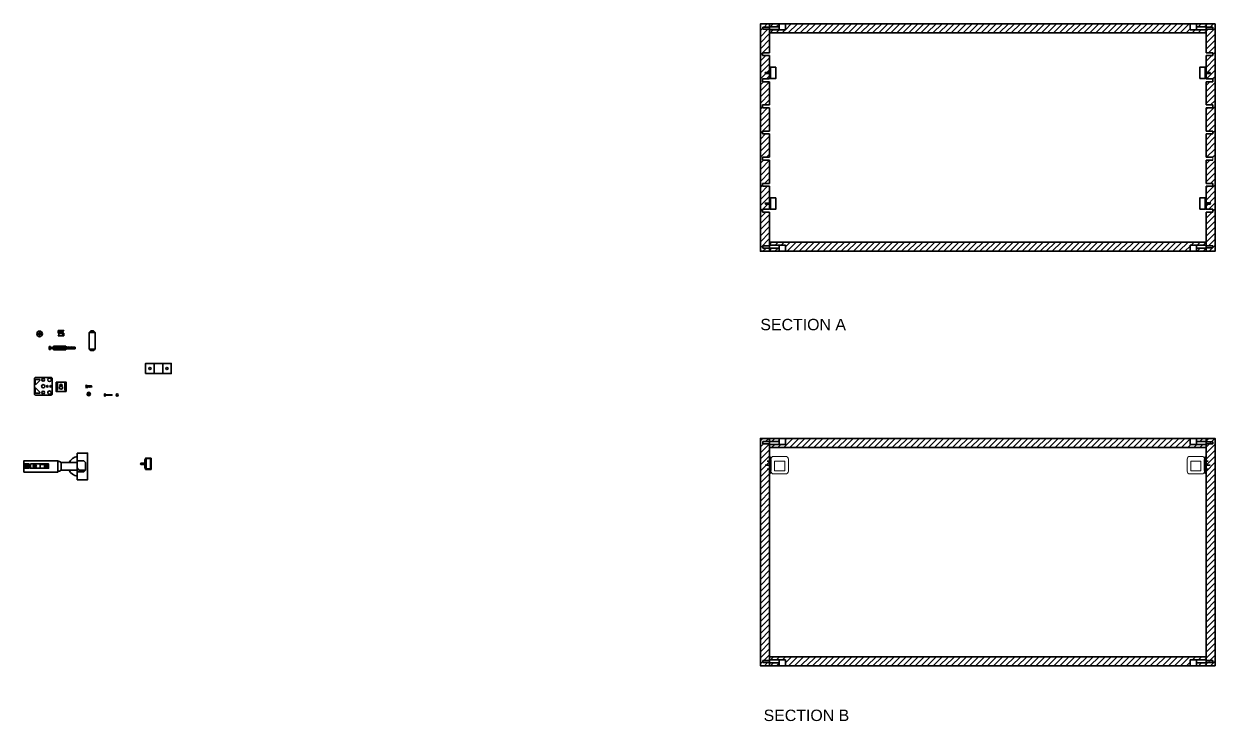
# Model space of a CAD drawing. Header units: inches. Extents: x 2873 to 15834, y 7 to 1915.
# Drawn here: x 2873 to 4968, y 270 to 1497 of the extents above; entities that cross this region are included whole.
import ezdxf

# ---------------------------------------------------------------- set-up
doc = ezdxf.new("R2010")
doc.units = ezdxf.units.IN
doc.header["$MEASUREMENT"] = 0
for name, color, linetype, lineweight in [('A-ELEV-MBE', 7, 'Continuous', 18), ('A-SECT-MCUT', 255, 'Continuous', 35), ('A-SECT-MCUT1', 7, 'Continuous', 35)]:
    doc.layers.add(name, color=color, linetype=linetype, lineweight=lineweight)
doc.layers.add('Layer1', color=3, linetype='Continuous')
doc.layers.add('SEZIONE', color=252, linetype='Continuous')
doc.styles.get("Standard").update_dxf_attribs({"font": 'Arial.ttf'})

# ---------------------------------------------------------------- blocks, each defined once
blk = doc.blocks.new('Vite a croce a testa piana - 10 mm da sopra')
at = {"color": 0, "linetype": 'Continuous'}
for p, q in [((-4.9, 2), (-4.9, -2)), ((-2, 2), (-4.9, 2)), ((-2, 2), (-2, 4.9)), ((2, 4.9), (-2, 4.9)), ((-2, 2), (-2, -2)), ((2, 2), (-2, 2)), ((2, 2), (2, 4.9)), ((2, 2), (2, -2)), ((2, 2), (4.9, 2)), ((4.9, 2), (4.9, -2)), ((-2, -2), (-4.9, -2)), ((2, -2), (-2, -2)), ((-2, -2), (-2, -4.9)), ((2, -4.9), (-2, -4.9)), ((2, -2), (2, -4.9)), ((2, -2), (4.9, -2))]:
    blk.add_line(p, q, dxfattribs=at)
blk.add_circle((0, 0), 9.84, dxfattribs=at)

msp = doc.modelspace()

# ---------------------------------------------------------------- hatches: boundary and pattern name
at = {"layer": 'SEZIONE'}
h = msp.add_hatch(dxfattribs=at)
h.set_pattern_fill('ANSI31', color=256, scale=60)
h.paths.add_polyline_path([(4184.3, 1102.5), (4172.6, 1102.5), (4172.6, 1106.2), (4184.3, 1106.2), (4184.3, 1112.8), (4184.3, 1165.7), (4172.3, 1165.7), (4172.3, 1170.7), (4184.3, 1170.7), (4184.3, 1211.1), (4172.3, 1211.1), (4172.3, 1216.1), (4184.3, 1216.1), (4184.3, 1257.1), (4172.3, 1257.1), (4172.3, 1262.1), (4184.3, 1262.1), (4184.3, 1303.1), (4172.3, 1303.1), (4172.3, 1308.1), (4184.3, 1308.1), (4184.3, 1349.1), (4172.3, 1349.1), (4172.3, 1354.1), (4184.3, 1354.1), (4184.3, 1395.1), (4172.3, 1395.1), (4172.3, 1400.1), (4184.3, 1400.1), (4184.3, 1441.1), (4172.3, 1441.1), (4172.3, 1446.1), (4184.3, 1446.1), (4184.3, 1480.8), (4184.3, 1487.5), (4172.6, 1487.5), (4172.6, 1491.2), (4184.3, 1491.2), (4184.3, 1496.8), (4168.3, 1496.8), (4168.3, 1096.8), (4184.3, 1096.8)])
h = msp.add_hatch(dxfattribs=at)
h.set_pattern_fill('ANSI31', color=256, scale=60)
h.paths.add_polyline_path([(4924.4, 1496.8), (4212.3, 1496.8), (4212.3, 1486.1), (4201.1, 1486.1), (4184.3, 1486.1), (4184.3, 1480.8), (4952.3, 1480.8), (4952.3, 1486.1), (4935.6, 1486.1), (4924.4, 1486.1)])
h = msp.add_hatch(dxfattribs=at)
h.set_pattern_fill('ANSI31', color=256, scale=60)
h.paths.add_polyline_path([(4201.1, 1496.8), (4184.3, 1496.8), (4184.3, 1491.5), (4201.1, 1491.5)], flags=17)
h = msp.add_hatch(dxfattribs=at)
h.set_pattern_fill('ANSI31', color=256, scale=60)
h.paths.add_polyline_path([(4952.3, 1496.8), (4935.6, 1496.8), (4935.6, 1491.5), (4952.3, 1491.5)], flags=17)
h = msp.add_hatch(dxfattribs=at)
h.set_pattern_fill('ANSI31', color=256, scale=60)
h.paths.add_polyline_path([(4968.3, 1496.8), (4952.3, 1496.8), (4952.3, 1491), (4964.1, 1491), (4964.1, 1487.4), (4952.3, 1487.4), (4952.3, 1480.8), (4952.3, 1446.1), (4964.3, 1446.1), (4964.3, 1441.1), (4952.3, 1441.1), (4952.3, 1400.1), (4964.3, 1400.1), (4964.3, 1395.1), (4952.3, 1395.1), (4952.3, 1354.1), (4964.3, 1354.1), (4964.3, 1349.1), (4952.3, 1349.1), (4952.3, 1308.1), (4964.3, 1308.1), (4964.3, 1303.1), (4952.3, 1303.1), (4952.3, 1262.1), (4964.3, 1262.1), (4964.3, 1257.1), (4952.3, 1257.1), (4952.3, 1216.1), (4964.3, 1216.1), (4964.3, 1211.1), (4952.3, 1211.1), (4952.3, 1170.7), (4964.3, 1170.7), (4964.3, 1165.7), (4952.3, 1165.7), (4952.3, 1112.8), (4952.3, 1106.3), (4964.1, 1106.3), (4964.1, 1102.6), (4952.3, 1102.6), (4952.3, 1096.8), (4968.3, 1096.8)])
h = msp.add_hatch(dxfattribs=at)
h.set_pattern_fill('ANSI31', color=256, scale=60)
h.paths.add_polyline_path([(4924.4, 1107.6), (4935.6, 1107.6), (4952.3, 1107.6), (4952.3, 1112.8), (4184.3, 1112.8), (4184.3, 1107.6), (4201.1, 1107.6), (4212.3, 1107.6), (4212.3, 1096.8), (4924.4, 1096.8)])
h = msp.add_hatch(dxfattribs=at)
h.set_pattern_fill('ANSI31', color=256, scale=60)
h.paths.add_polyline_path([(4201.1, 1102.2), (4184.3, 1102.2), (4184.3, 1096.8), (4201.1, 1096.8)], flags=17)
h = msp.add_hatch(dxfattribs=at)
h.set_pattern_fill('ANSI31', color=256, scale=60)
h.paths.add_polyline_path([(4952.3, 1102.2), (4935.6, 1102.2), (4935.6, 1096.8), (4952.3, 1096.8)], flags=17)
h = msp.add_hatch(dxfattribs=at)
h.set_pattern_fill('ANSI31', color=256, scale=60)
h.paths.add_polyline_path([(4172.6, 762), (4184.3, 762), (4184.3, 767.6), (4168.3, 767.6), (4168.3, 758.3), (4172.6, 758.3)])
h = msp.add_hatch(dxfattribs=at)
h.set_pattern_fill('ANSI31', color=256, scale=60)
h.paths.add_polyline_path([(4184.3, 751.6), (4184.3, 758.3), (4168.3, 758.3), (4168.3, 738.9), (4168.3, 377), (4184.3, 377), (4184.3, 383.6)])
h = msp.add_hatch(dxfattribs=at)
h.set_pattern_fill('ANSI31', color=256, scale=60)
h.paths.add_polyline_path([(4201.1, 767.6), (4184.3, 767.6), (4184.3, 762.3), (4201.1, 762.3)], flags=17)
h = msp.add_hatch(dxfattribs=at)
h.set_pattern_fill('ANSI31', color=256, scale=60)
h.paths.add_polyline_path([(4952.3, 756.9), (4935.6, 756.9), (4924.4, 756.9), (4924.4, 767.6), (4212.3, 767.6), (4212.3, 766.9), (4212.3, 756.9), (4201.1, 756.9), (4184.3, 756.9), (4184.3, 751.6), (4952.3, 751.6)])
h = msp.add_hatch(dxfattribs=at)
h.set_pattern_fill('ANSI31', color=256, scale=60)
h.paths.add_polyline_path([(4952.3, 767.6), (4935.6, 767.6), (4935.6, 762.3), (4952.3, 762.3)], flags=17)
h = msp.add_hatch(dxfattribs=at)
h.set_pattern_fill('ANSI31', color=256, scale=60)
h.paths.add_polyline_path([(4968.3, 767.6), (4952.3, 767.6), (4952.3, 761.8), (4952.3, 757.7), (4952.3, 751.6), (4952.3, 383.6), (4952.3, 377.1), (4954.3, 377.1), (4954.3, 377.1), (4956.6, 377.1), (4956.6, 377.1), (4961.2, 377.1), (4961.2, 377.1), (4963.4, 377.1), (4963.4, 377.1), (4964.1, 377.1), (4964.1, 376.3), (4963.2, 376.3), (4962.4, 373.4), (4960.1, 373.4), (4960.9, 376.3), (4957.5, 376.3), (4956.7, 373.4), (4954.4, 373.4), (4955.3, 376.3), (4952.3, 376.3), (4952.3, 373), (4952.3, 367.6), (4968.3, 367.6)])
h = msp.add_hatch(dxfattribs=at)
h.set_pattern_fill('ANSI31', color=256, scale=60)
h.paths.add_polyline_path([(4952.3, 383.6), (4184.3, 383.6), (4184.3, 378.4), (4201.1, 378.4), (4212.3, 378.4), (4212.3, 367.6), (4924.4, 367.6), (4924.4, 378.4), (4935.6, 378.4), (4952.3, 378.4)])
h = msp.add_hatch(dxfattribs=at)
h.set_pattern_fill('ANSI31', color=256, scale=60)
h.paths.add_polyline_path([(4172.6, 377), (4168.3, 377), (4168.3, 367.6), (4184.3, 367.6), (4184.3, 373.3), (4172.6, 373.3)])
h = msp.add_hatch(dxfattribs=at)
h.set_pattern_fill('ANSI31', color=256, scale=60)
h.paths.add_polyline_path([(4201.1, 373), (4184.3, 373), (4184.3, 372.9), (4184.3, 367.6), (4201.1, 367.6)])
h = msp.add_hatch(dxfattribs=at)
h.set_pattern_fill('ANSI31', color=256, scale=60)
h.paths.add_polyline_path([(4952.3, 373), (4935.6, 373), (4935.6, 367.6), (4952.3, 367.6)], flags=17)

# ---------------------------------------------------------------- linework, layer by layer
at = {"layer": 'A-ELEV-MBE'}
for p, q in [((4964.3, 1262.1), (4964.3, 1257.1)), ((4168.3, 767.6), (4168.3, 738.9))]:
    msp.add_line(p, q, dxfattribs=at)
for points in [[(4191.8, 705.2), (4212.6, 705.2, 0.414214), (4217.6, 710.2), (4217.6, 731, 0.414214), (4212.6, 736), (4191.8, 736, 0.414214), (4186.8, 731), (4186.8, 710.2, 0.414214)], [(4944.8, 705.2), (4924, 705.2, -0.414214), (4919, 710.2), (4919, 731, -0.414214), (4924, 736), (4944.8, 736, -0.414214), (4949.8, 731), (4949.8, 710.2, -0.414214)]]:
    msp.add_lwpolyline(points, format="xyb", close=True, dxfattribs=at)
for points in [[(4211.1, 727.3), (4193.4, 727.3), (4193.4, 710.8), (4211.1, 710.8)], [(4925.6, 727.3), (4943.3, 727.3), (4943.3, 710.8), (4925.6, 710.8)]]:
    msp.add_lwpolyline(points, close=True, dxfattribs=at)
at = {"layer": 'A-SECT-MCUT'}
for p, q in [((4184.3, 1491.2), (4184.3, 1496.8)), ((4952.3, 1491), (4952.3, 1496.8)), ((4184.3, 1480.8), (4184.3, 1487.5)), ((4952.3, 1480.8), (4952.3, 1487.4)), ((4172.3, 1446.1), (4184.3, 1446.1)), ((4172.3, 1446.1), (4172.3, 1441.1)), ((4964.3, 1446.1), (4952.3, 1446.1)), ((4964.3, 1446.1), (4964.3, 1441.1)), ((4172.3, 1441.1), (4184.3, 1441.1)), ((4964.3, 1441.1), (4952.3, 1441.1)), ((4172.3, 1400.1), (4184.3, 1400.1)), ((4172.3, 1400.1), (4172.3, 1395.1)), ((4172.3, 1395.1), (4184.3, 1395.1)), ((4964.3, 1400.1), (4952.3, 1400.1)), ((4964.3, 1395.1), (4952.3, 1395.1)), ((4964.3, 1400.1), (4964.3, 1395.1)), ((4172.3, 1354.1), (4184.3, 1354.1)), ((4172.3, 1354.1), (4172.3, 1349.1)), ((4172.3, 1349.1), (4184.3, 1349.1)), ((4964.3, 1354.1), (4952.3, 1354.1)), ((4964.3, 1349.1), (4952.3, 1349.1)), ((4964.3, 1354.1), (4964.3, 1349.1)), ((4172.3, 1308.1), (4184.3, 1308.1)), ((4172.3, 1308.1), (4172.3, 1303.1)), ((4172.3, 1303.1), (4184.3, 1303.1)), ((4964.3, 1308.1), (4952.3, 1308.1)), ((4964.3, 1303.1), (4952.3, 1303.1)), ((4964.3, 1308.1), (4964.3, 1303.1)), ((4172.3, 1262.1), (4184.3, 1262.1)), ((4172.3, 1262.1), (4172.3, 1257.1)), ((4964.3, 1262.1), (4952.3, 1262.1)), ((4172.3, 1257.1), (4184.3, 1257.1)), ((4964.3, 1257.1), (4952.3, 1257.1)), ((4172.3, 1216.1), (4184.3, 1216.1)), ((4172.3, 1216.1), (4172.3, 1211.1)), ((4964.3, 1216.1), (4952.3, 1216.1)), ((4964.3, 1216.1), (4964.3, 1211.1)), ((4172.3, 1211.1), (4184.3, 1211.1)), ((4964.3, 1211.1), (4952.3, 1211.1)), ((4172.3, 1170.7), (4184.3, 1170.7)), ((4172.3, 1170.7), (4172.3, 1165.7)), ((4172.3, 1165.7), (4184.3, 1165.7)), ((4964.3, 1170.7), (4952.3, 1170.7)), ((4964.3, 1165.7), (4952.3, 1165.7)), ((4964.3, 1170.7), (4964.3, 1165.7)), ((4184.3, 1112.8), (4184.3, 1106.2)), ((4952.3, 1112.8), (4952.3, 1106.3)), ((4952.3, 1102.6), (4952.3, 1096.8)), ((4184.3, 762), (4184.3, 767.6)), ((4184.3, 758.3), (4184.3, 751.6)), ((4952.3, 751.6), (4952.3, 758.2)), ((4176.9, 720.6), (4185.4, 720.6)), ((4180.4, 727.6), (4185.4, 727.6)), ((4180.4, 713.3), (4185.4, 713.3)), ((4951.3, 727.6), (4956.3, 727.6)), ((4959.8, 720.6), (4951.3, 720.6)), ((4956.3, 713.3), (4951.3, 713.3)), ((4184.3, 383.6), (4184.3, 373.3)), ((4952.3, 383.6), (4952.3, 377.1)), ((4184.3, 373.3), (4184.3, 367.6)), ((4952.3, 373.4), (4952.3, 367.6)), ((4952.3, 373.4), (4952.3, 367.6))]:
    msp.add_line(p, q, dxfattribs=at)
for points in [[(4201.1, 1496.8), (4168.3, 1496.8), (4168.3, 1096.8), (4201.1, 1096.8)], [(4924.4, 1496.8), (4212.3, 1496.8)], [(4935.6, 1096.8), (4968.3, 1096.8), (4968.3, 1496.8), (4935.6, 1496.8)], [(4952.3, 1446.1), (4952.3, 1480.8), (4184.3, 1480.8), (4184.3, 1446.1)], [(4184.3, 1441.1), (4184.3, 1400.1)], [(4952.3, 1400.1), (4952.3, 1441.1)], [(4184.3, 1395.1), (4184.3, 1354.1)], [(4952.3, 1354.1), (4952.3, 1395.1)], [(4184.3, 1349.1), (4184.3, 1308.1)], [(4952.3, 1308.1), (4952.3, 1349.1)], [(4184.3, 1303.1), (4184.3, 1262.1)], [(4952.3, 1262.1), (4952.3, 1303.1)], [(4184.3, 1257.1), (4184.3, 1216.1)], [(4952.3, 1216.1), (4952.3, 1257.1)], [(4184.3, 1211.1), (4184.3, 1170.7)], [(4952.3, 1170.7), (4952.3, 1211.1)], [(4184.3, 1165.7), (4184.3, 1112.8), (4952.3, 1112.8), (4952.3, 1165.7)], [(4212.3, 1096.8), (4924.4, 1096.8)], [(4201.1, 767.6), (4168.3, 767.6), (4168.3, 367.6), (4201.1, 367.6)], [(4924.4, 767.6), (4212.3, 767.6)], [(4935.6, 367.6), (4968.3, 367.6), (4968.3, 767.6), (4935.6, 767.6)], [(4952.3, 518.9), (4952.3, 751.6), (4184.3, 751.6), (4184.3, 472.9)], [(4184.3, 472.9), (4184.3, 383.6), (4952.3, 383.6), (4952.3, 518.9)], [(4212.3, 367.6), (4924.4, 367.6)]]:
    msp.add_lwpolyline(points, dxfattribs=at)
at = {"layer": 'A-SECT-MCUT1'}
for p, q in [((4184.3, 1491.2), (4172.6, 1491.2)), ((4172.6, 1491.2), (4172.6, 1487.5)), ((4172.6, 1490.4), (4172.6, 1488.2)), ((4184.3, 1491.5), (4184.3, 1486.9)), ((4201.1, 1491.5), (4184.3, 1491.5)), ((4184.3, 1491.5), (4201.1, 1491.5)), ((4201.1, 1496.8), (4201.1, 1491.2)), ((4201.1, 1496.8), (4212.3, 1496.8)), ((4201.1, 1496.8), (4201.1, 1491.5)), ((4201.1, 1491.5), (4201.1, 1486.9)), ((4212.3, 1496.8), (4212.3, 1496.1)), ((4212.3, 1486.1), (4212.3, 1496.8)), ((4212.3, 1491.8), (4212.3, 1486.1)), ((4924.4, 1496.8), (4924.4, 1496.1)), ((4935.6, 1496.8), (4924.4, 1496.8)), ((4924.4, 1486.1), (4924.4, 1496.8)), ((4924.4, 1491.8), (4924.4, 1486.1)), ((4935.6, 1496.8), (4935.6, 1491.2)), ((4935.6, 1496.8), (4935.6, 1491.5)), ((4935.6, 1491.5), (4935.6, 1486.9)), ((4935.6, 1491.5), (4952.3, 1491.5)), ((4952.3, 1491.5), (4935.6, 1491.5)), ((4952.3, 1491.5), (4952.3, 1486.9)), ((4952.3, 1491), (4964.1, 1491)), ((4964.1, 1491), (4964.1, 1487.4)), ((4964.1, 1490.3), (4964.1, 1488.1)), ((4172.6, 1487.5), (4184.3, 1487.5)), ((4201.1, 1486.9), (4184.3, 1486.9)), ((4201.1, 1486.1), (4184.3, 1486.1)), ((4201.1, 1487.1), (4201.1, 1486.1)), ((4201.1, 1486.1), (4212.3, 1486.1)), ((4201.1, 1486.1), (4212.3, 1486.1)), ((4935.6, 1486.1), (4924.4, 1486.1)), ((4935.6, 1486.1), (4924.4, 1486.1)), ((4935.6, 1487.1), (4935.6, 1486.1)), ((4935.6, 1486.1), (4952.3, 1486.1)), ((4964.1, 1487.4), (4952.3, 1487.4)), ((4177.3, 1411.4), (4176.4, 1410.4)), ((4177.3, 1409.4), (4176.4, 1410.4)), ((4184.3, 1411.4), (4177.3, 1411.4)), ((4184.3, 1409.4), (4177.3, 1409.4)), ((4184.3, 1409.4), (4184.3, 1411.4)), ((4952.3, 1411.4), (4952.3, 1409.4)), ((4952.3, 1411.4), (4959.4, 1411.4)), ((4952.3, 1409.4), (4959.4, 1409.4)), ((4959.4, 1411.4), (4960.3, 1410.4)), ((4959.4, 1409.4), (4960.3, 1410.4)), ((4177.3, 1181.6), (4176.4, 1180.7)), ((4177.3, 1179.7), (4176.4, 1180.7)), ((4184.3, 1181.6), (4177.3, 1181.6)), ((4184.3, 1179.7), (4177.3, 1179.7)), ((4184.3, 1179.7), (4184.3, 1181.6)), ((4952.3, 1181.7), (4952.3, 1179.8)), ((4952.3, 1181.7), (4959.4, 1181.7)), ((4952.3, 1179.8), (4959.4, 1179.8)), ((4959.4, 1181.7), (4960.3, 1180.7)), ((4959.4, 1179.8), (4960.3, 1180.7)), ((4184.3, 1106.2), (4172.6, 1106.2)), ((4172.6, 1106.2), (4172.6, 1102.5)), ((4172.6, 1103.3), (4172.6, 1105.4)), ((4172.6, 1102.5), (4184.3, 1102.5)), ((4201.1, 1107.6), (4184.3, 1107.6)), ((4184.3, 1102.1), (4184.3, 1106.6)), ((4184.3, 1102.5), (4184.3, 1096.8)), ((4201.1, 1102.2), (4184.3, 1102.2)), ((4201.1, 1102.2), (4184.3, 1102.2)), ((4201.1, 1106.6), (4201.1, 1107.6)), ((4201.1, 1107.6), (4212.3, 1107.6)), ((4212.3, 1107.6), (4201.1, 1107.6)), ((4201.1, 1102.2), (4201.1, 1106.7)), ((4201.1, 1096.8), (4201.1, 1102.5)), ((4201.1, 1096.8), (4201.1, 1102.2)), ((4201.1, 1096.8), (4212.3, 1096.8)), ((4212.3, 1101.8), (4212.3, 1107.6)), ((4212.3, 1107.6), (4212.3, 1096.8)), ((4212.3, 1096.8), (4212.3, 1097.6)), ((4935.6, 1107.6), (4924.4, 1107.6)), ((4924.4, 1101.8), (4924.4, 1107.6)), ((4924.4, 1096.8), (4924.4, 1107.6)), ((4924.4, 1107.6), (4935.6, 1107.6)), ((4924.4, 1096.8), (4924.4, 1097.6)), ((4935.6, 1096.8), (4924.4, 1096.8)), ((4935.6, 1106.5), (4935.6, 1107.6)), ((4935.6, 1107.6), (4952.3, 1107.6)), ((4935.6, 1102.2), (4935.6, 1106.7)), ((4935.6, 1096.8), (4935.6, 1102.5)), ((4935.6, 1102.2), (4952.3, 1102.2)), ((4935.6, 1102.2), (4935.6, 1096.8)), ((4952.3, 1102.2), (4935.6, 1102.2)), ((4952.3, 1102.2), (4952.3, 1106.7)), ((4952.3, 1106.3), (4964.1, 1106.3)), ((4964.1, 1102.6), (4952.3, 1102.6)), ((4964.1, 1106.3), (4964.1, 1102.6)), ((4964.1, 1103.4), (4964.1, 1105.5)), ((2932.8, 957.5), (2932.8, 952.5)), ((2932.8, 957.5), (2942.8, 957.5)), ((2932.8, 956.8), (2938.9, 956.8)), ((2932.8, 953), (2938.9, 953)), ((2932.8, 952.5), (2939.6, 952.5)), ((2932.8, 948.9), (2932.8, 947.9)), ((2932.8, 948.9), (2939.6, 948.9)), ((2932.8, 947.9), (2942.8, 947.9)), ((2934.3, 956.8), (2934.3, 953)), ((2934.3, 952.5), (2934.3, 948.9)), ((2934.9, 956.1), (2934.9, 953.8)), ((2934.9, 956.1), (2938.2, 956.1)), ((2934.9, 953.8), (2938.2, 953.8)), ((2938.2, 956.1), (2938.2, 953.8)), ((2938.9, 953), (2938.9, 956.8)), ((2939.2, 956.8), (2942.8, 956.8)), ((2939.2, 953), (2939.2, 956.8)), ((2939.2, 953), (2942.8, 953)), ((2941.3, 956.8), (2941.3, 953)), ((2942.8, 957.5), (2942.8, 956.8)), ((2942.8, 953), (2942.8, 947.9)), ((2987.8, 954.1), (2990.3, 956.6)), ((2997.8, 954.1), (2995.3, 956.6)), ((2917.1, 929.4), (2917.1, 924.1)), ((2917.1, 929.4), (2919.6, 929.4)), ((2917.1, 924.1), (2919.6, 924.1)), ((2919.6, 924.1), (2919.6, 929.4)), ((2919.6, 927.7), (2924.6, 927.7)), ((2919.6, 925.7), (2924.6, 925.7)), ((2924.6, 923.7), (2924.6, 929.7)), ((2924.6, 929.7), (2926, 928.5)), ((2924.6, 929.7), (2946.6, 929.7)), ((2924.6, 923.7), (2926, 925)), ((2924.6, 923.7), (2946.6, 923.7)), ((2945.7, 929.2), (2925.1, 929.2)), ((2925.1, 924.2), (2945.8, 924.2)), ((2926, 928.5), (2944.5, 928.5)), ((2926, 925), (2944.5, 925)), ((2926.6, 926.7), (2926.6, 926.7)), ((2927.6, 927.7), (2943.6, 927.7)), ((2943.6, 925.7), (2927.6, 925.7)), ((2944.5, 928.5), (2946.6, 929.7)), ((2944.5, 925), (2946.6, 923.7)), ((2944.6, 928.7), (2944.6, 928.7)), ((2944.6, 926.7), (2944.6, 926.7)), ((2946.6, 923.7), (2946.6, 929.7)), ((2949.2, 929.1), (2947.8, 924.3)), ((2950.7, 929.1), (2949.3, 924.3)), ((2952.2, 929.1), (2950.8, 924.3)), ((2953.7, 929.1), (2952.3, 924.3)), ((2955.2, 929.1), (2953.8, 924.3)), ((2956.6, 929.1), (2955.3, 924.3)), ((2958.1, 929.1), (2956.7, 924.3)), ((2959.6, 929.1), (2958.2, 924.3)), ((2961.1, 929.1), (2959.7, 924.3)), ((2962.6, 925.3), (2962.6, 928.1)), ((2987.8, 924.6), (2990.3, 922.1)), ((2995.3, 922.1), (2997.8, 924.6)), ((3101.9, 899.6), (3101.9, 881.6)), ((3116.9, 881.6), (3116.9, 899.6)), ((2983.3, 859.7), (2981.7, 859.7)), ((2982.1, 861.1), (2983.3, 859.7)), ((2984.7, 860.1), (2982.7, 862.1)), ((2984.2, 857.6), (2984.2, 860.6)), ((2984.3, 860.8), (2986.3, 857.4)), ((2984.7, 860.1), (2984.7, 858.1)), ((2984.7, 860.1), (2991.7, 860.1)), ((2985.5, 860.8), (2987.5, 857.4)), ((2986.8, 860.8), (2988.7, 857.4)), ((2988, 860.8), (2989.9, 857.4)), ((2989.2, 860.8), (2991.1, 857.4)), ((2991.7, 860.1), (2992.7, 859.1)), ((2981.7, 858.5), (2983.3, 858.5)), ((2983.3, 858.5), (2982.1, 857.1)), ((2982.7, 856.1), (2984.7, 858.1)), ((2984.7, 858.1), (2991.7, 858.1)), ((2984.8, 846.2), (2984.8, 845.2)), ((2986.2, 846.2), (2984.8, 846.2)), ((2984.8, 845.2), (2986.2, 845.2)), ((2986.2, 847.7), (2986.8, 847.7)), ((2986.2, 846.2), (2986.2, 847.7)), ((2986.2, 843.7), (2986.2, 845.2)), ((2987.2, 843.7), (2986.2, 843.7)), ((2986.8, 847.7), (2987.3, 847.7)), ((2987.3, 843.7), (2987.2, 843.7)), ((2987.3, 847.7), (2987.3, 846.2)), ((2988.8, 846.2), (2987.3, 846.2)), ((2987.3, 845.2), (2987.3, 843.7)), ((2987.3, 845.2), (2988.8, 845.2)), ((2988.8, 845.7), (2988.8, 846.2)), ((2988.8, 845.2), (2988.8, 845.9)), ((2991.7, 858.1), (2992.7, 859.1)), ((3015.7, 844.5), (3027.7, 844.5)), ((3015.7, 843.5), (3027.7, 843.5)), ((3015.9, 844.5), (3015.9, 843.5)), ((3016.1, 844.5), (3016.1, 843.5)), ((3016.3, 844.5), (3016.3, 843.5)), ((3016.5, 844.5), (3016.5, 843.5)), ((3016.7, 844.5), (3016.7, 843.5)), ((3016.9, 844.5), (3016.9, 843.5)), ((3017.1, 844.5), (3017.1, 843.5)), ((3017.3, 844.5), (3017.3, 843.5)), ((3017.5, 844.5), (3017.5, 843.5)), ((3027.7, 844.5), (3028.2, 844)), ((3027.7, 844.5), (3027.7, 843.5)), ((3027.7, 843.5), (3028.2, 844)), ((4184.3, 762), (4172.6, 762)), ((4172.6, 762), (4172.6, 758.3)), ((4172.6, 761.2), (4172.6, 759.1)), ((4172.6, 758.3), (4184.3, 758.3)), ((4184.3, 762.3), (4201.1, 762.3)), ((4184.3, 762.3), (4184.3, 757.7)), ((4201.1, 762.3), (4184.3, 762.3)), ((4201.1, 756.9), (4184.3, 756.9)), ((4201.1, 767.6), (4201.1, 762.3)), ((4201.1, 767.6), (4201.1, 762)), ((4201.1, 767.6), (4212.3, 767.6)), ((4201.1, 762.3), (4201.1, 757.7)), ((4201.1, 757.9), (4201.1, 756.9)), ((4201.1, 756.9), (4212.3, 756.9)), ((4201.1, 756.9), (4212.3, 756.9)), ((4212.3, 756.9), (4212.3, 767.6)), ((4212.3, 767.6), (4212.3, 766.9)), ((4212.3, 766.9), (4212.3, 756.9)), ((4924.4, 767.6), (4924.4, 766.9)), ((4935.6, 767.6), (4924.4, 767.6)), ((4924.4, 756.9), (4924.4, 767.6)), ((4924.4, 762.6), (4924.4, 756.9)), ((4935.6, 756.9), (4924.4, 756.9)), ((4935.6, 756.9), (4924.4, 756.9)), ((4935.6, 767.6), (4935.6, 762)), ((4935.6, 767.6), (4935.6, 762.3)), ((4935.6, 762.3), (4935.6, 757.7)), ((4935.6, 762.3), (4952.3, 762.3)), ((4952.3, 762.3), (4935.6, 762.3)), ((4935.6, 757.9), (4935.6, 756.9)), ((4935.6, 756.9), (4952.3, 756.9)), ((4952.3, 761.8), (4952.3, 767.6)), ((4952.3, 762.3), (4952.3, 757.7)), ((4952.3, 761.8), (4964.1, 761.8)), ((4964.1, 758.2), (4952.3, 758.2)), ((4964.1, 761.8), (4964.1, 758.2)), ((4964.1, 761.1), (4964.1, 759)), ((2876.2, 722.6), (2876.2, 715)), ((2876.9, 722.6), (2876.9, 715)), ((2878.9, 722.6), (2878.9, 715)), ((2879.5, 722.6), (2879.5, 715)), ((2891.2, 719), (2889.8, 719)), ((2889.8, 719), (2889.8, 718)), ((2889.8, 718), (2891.2, 718)), ((2891.2, 719), (2891.2, 720.5)), ((2891.2, 720.5), (2891.8, 720.5)), ((2891.2, 716.5), (2891.2, 718)), ((2892.2, 716.5), (2891.2, 716.5)), ((2891.8, 720.5), (2892.3, 720.5)), ((2892.3, 716.5), (2892.2, 716.5)), ((2892.3, 720.5), (2892.3, 719)), ((2893.8, 719), (2892.3, 719)), ((2892.3, 718), (2892.3, 716.5)), ((2892.3, 718), (2893.8, 718)), ((2893.8, 718.5), (2893.8, 719)), ((2893.8, 718), (2893.8, 718.7)), ((2912.3, 719), (2910.9, 719)), ((2910.9, 719), (2910.9, 718)), ((2910.9, 718), (2912.3, 718)), ((2912.3, 719), (2912.3, 720.5)), ((2912.3, 720.5), (2912.9, 720.5)), ((2912.3, 716.5), (2912.3, 718)), ((2913.3, 716.5), (2912.3, 716.5)), ((2912.9, 720.5), (2913.4, 720.5)), ((2913.4, 716.5), (2913.3, 716.5)), ((2913.4, 720.5), (2913.4, 719)), ((2914.9, 719), (2913.4, 719)), ((2913.4, 718), (2913.4, 716.5)), ((2913.4, 718), (2914.9, 718)), ((2914.9, 718.5), (2914.9, 719)), ((2914.9, 718), (2914.9, 718.7)), ((2935.3, 726.8), (2938.1, 725.2)), ((2966.6, 715.6), (2969.6, 711.7)), ((2978.2, 727.9), (2981.2, 725)), ((3078.3, 724), (3077.3, 723)), ((3078.3, 722), (3077.3, 723)), ((3085.3, 724), (3078.3, 724)), ((3085.3, 722), (3078.3, 722)), ((3080.9, 721.3), (3078.9, 724.7)), ((3082.1, 721.3), (3080.1, 724.7)), ((3083.3, 721.3), (3081.4, 724.7)), ((3084.5, 721.3), (3082.6, 724.7)), ((3085.3, 722), (3085.3, 724)), ((4184.3, 733.1), (4184.3, 733.1)), ((4184.3, 733.1), (4184.3, 728)), ((4184.3, 727.2), (4184.3, 721.2)), ((4184.3, 720), (4184.3, 713.7)), ((4184.3, 712.9), (4184.3, 708.1)), ((4185.4, 723.4), (4186.8, 723.4)), ((4185.4, 717.8), (4186.8, 717.8)), ((4185.7, 717.8), (4185.7, 723.4)), ((4186.8, 710.9), (4186.8, 730.4)), ((4949.8, 710.9), (4949.8, 730.4)), ((4951.3, 723.4), (4949.8, 723.4)), ((4951.3, 717.8), (4949.8, 717.8)), ((4951, 717.8), (4951, 723.4)), ((4952.3, 733.1), (4952.3, 733.1)), ((4952.3, 733.1), (4952.3, 728)), ((4952.3, 727.2), (4952.3, 721.2)), ((4952.3, 720), (4952.3, 713.7)), ((4952.3, 712.9), (4952.3, 708.1)), ((2935.3, 710), (2938.1, 711.6)), ((2969.6, 711.7), (2981.2, 711.9)), ((2978.2, 708.8), (2981.2, 711.9)), ((4184.3, 708.1), (4184.3, 708.1)), ((4952.3, 708.1), (4952.3, 708.1)), ((4201.1, 378.4), (4184.3, 378.4)), ((4201.1, 378.4), (4212.3, 378.4)), ((4201.1, 367.6), (4201.1, 378.4)), ((4212.3, 378.4), (4201.1, 378.4)), ((4212.3, 372.7), (4212.3, 378.4)), ((4212.3, 378.4), (4212.3, 367.6)), ((4935.6, 378.4), (4924.4, 378.4)), ((4924.4, 372.7), (4924.4, 378.4)), ((4924.4, 367.6), (4924.4, 378.4)), ((4924.4, 378.4), (4935.6, 378.4)), ((4935.6, 377.3), (4935.6, 378.4)), ((4935.6, 378.4), (4952.3, 378.4)), ((4935.6, 373), (4935.6, 377.5)), ((4952.3, 373), (4952.3, 377.5)), ((4184.3, 377), (4172.6, 377)), ((4172.6, 377), (4172.6, 373.3)), ((4172.6, 374.1), (4172.6, 376.2)), ((4172.6, 373.3), (4184.3, 373.3)), ((4201.1, 373), (4184.3, 373)), ((4201.1, 373), (4184.3, 373)), ((4201.1, 367.6), (4201.1, 373.3)), ((4201.1, 367.6), (4212.3, 367.6)), ((4212.3, 367.6), (4212.3, 368.4)), ((4924.4, 367.6), (4924.4, 368.4)), ((4935.6, 367.6), (4924.4, 367.6)), ((4935.6, 367.6), (4935.6, 373.3)), ((4935.6, 373), (4952.3, 373)), ((4935.6, 373), (4935.6, 367.6)), ((4952.3, 373), (4935.6, 373)), ((4952.3, 377.1), (4964.1, 377.1)), ((4964.1, 373.4), (4952.3, 373.4)), ((4964.1, 377.1), (4964.1, 373.4)), ((4964.1, 374.2), (4964.1, 376.3))]:
    msp.add_line(p, q, dxfattribs=at)
for points in [[(4185.9, 1415.6), (4184.3, 1415.6), (4184.3, 1417.8), (4185.9, 1417.8)], [(4185.9, 1415.6), (4184.3, 1415.6), (4184.3, 1405.1), (4185.9, 1405.1)], [(4185.9, 1402.9), (4184.3, 1402.9), (4184.3, 1405.1), (4185.9, 1405.1)], [(4195.4, 1420.4), (4185.9, 1420.4), (4185.9, 1400.4), (4195.4, 1400.4)], [(4941.3, 1400.4), (4950.8, 1400.4), (4950.8, 1420.4), (4941.3, 1420.4)], [(4950.8, 1417.8), (4952.3, 1417.8), (4952.3, 1415.6), (4950.8, 1415.6)], [(4950.8, 1405.1), (4952.3, 1405.1), (4952.3, 1415.6), (4950.8, 1415.6)], [(4950.8, 1405.1), (4952.3, 1405.1), (4952.3, 1402.9), (4950.8, 1402.9)], [(4185.9, 1185.9), (4184.3, 1185.9), (4184.3, 1188.1), (4185.9, 1188.1)], [(4185.9, 1185.9), (4184.3, 1185.9), (4184.3, 1175.4), (4185.9, 1175.4)], [(4185.9, 1173.2), (4184.3, 1173.2), (4184.3, 1175.4), (4185.9, 1175.4)], [(4195.4, 1190.7), (4185.9, 1190.7), (4185.9, 1170.7), (4195.4, 1170.7)], [(4941.3, 1170.7), (4950.8, 1170.7), (4950.8, 1190.7), (4941.3, 1190.7)], [(4950.8, 1188.2), (4952.3, 1188.2), (4952.3, 1186), (4950.8, 1186)], [(4950.8, 1175.5), (4952.3, 1175.5), (4952.3, 1186), (4950.8, 1186)], [(4950.8, 1175.5), (4952.3, 1175.5), (4952.3, 1173.3), (4950.8, 1173.3)], [(2987.8, 924.6), (2997.8, 924.6), (2997.8, 954.1), (2987.8, 954.1)], [(3086.9, 881.6), (3131.9, 881.6), (3131.9, 899.6), (3086.9, 899.6)], [(2929.2, 866.7), (2946.8, 866.7), (2946.8, 850.2), (2929.2, 850.2)], [(2936.4, 861.1), (2939.5, 861.1), (2939.5, 860.6), (2936.4, 860.6)], [(3014.7, 842), (3015.7, 842), (3015.7, 846), (3014.7, 846)], [(2966.6, 741.9), (2984.8, 741.9), (2984.8, 694.8), (2966.6, 694.8)], [(2872.6, 708.4), (2932.6, 708.4), (2932.6, 728.4), (2872.6, 728.4)], [(2884.2, 722.6), (2916, 722.6), (2916, 715), (2884.2, 715)], [(2901.1, 722), (2908.8, 722), (2908.8, 715.3), (2901.1, 715.3)], [(2909.7, 722.6), (2909.7, 722.6), (2909.7, 715), (2909.7, 715)], [(2938.1, 725.2), (2966.6, 725.2), (2966.6, 711.6), (2938.1, 711.6)], [(3086.9, 728.3), (3085.3, 728.3), (3085.3, 730.5), (3086.9, 730.5)], [(3086.9, 728.3), (3085.3, 728.3), (3085.3, 717.8), (3086.9, 717.8)], [(3086.9, 715.6), (3085.3, 715.6), (3085.3, 717.8), (3086.9, 717.8)], [(3096.4, 733), (3086.9, 733), (3086.9, 713), (3096.4, 713)], [(3095.4, 732), (3087.9, 732), (3087.9, 714), (3095.4, 714)]]:
    msp.add_lwpolyline(points, close=True, dxfattribs=at)
for points in [[(2995.3, 956.6), (2990.3, 956.6)], [(2962.6, 928.1), (2946.6, 928.1)], [(2946.6, 925.3), (2962.6, 925.3)], [(2997.8, 924.6), (2987.8, 924.6)], [(2990.3, 922.1), (2995.3, 922.1)], [(2876.2, 715), (2874.4, 715), (2874.4, 722.6), (2876.2, 722.6)], [(2876.9, 722.6), (2878.9, 722.6)], [(2878.9, 715), (2876.9, 715)], [(2879.5, 722.6), (2881.7, 722.6), (2881.7, 715), (2879.5, 715)], [(2935.3, 710), (2932.6, 710), (2932.6, 726.8), (2935.3, 726.8)], [(2938.1, 725.2), (2938.1, 711.6)], [(2978.2, 708.8), (2966.6, 708.8), (2966.6, 727.9), (2978.2, 727.9)], [(2981.2, 725), (2981.2, 711.9)], [(4185.4, 718.6), (4185.4, 711.8)], [(4951.3, 718.6), (4951.3, 711.8)]]:
    msp.add_lwpolyline(points, dxfattribs=at)
for points in [[(2893.2, 874.7), (2920.3, 874.7, -0.414214), (2922.3, 872.7), (2922.3, 845.9, -0.414214), (2920.3, 843.9), (2893.2, 843.9, -0.414214), (2891.2, 845.9), (2891.2, 872.7, -0.414214)], [(2892.4, 863.8), (2892.4, 870.4, -0.414214), (2893.4, 871.4), (2900, 871.4, -0.668179), (2900.7, 869.7), (2894.1, 863.1, -0.668179)], [(2930.8, 865.2), (2931.1, 865.2, -0.414214), (2931.6, 864.7), (2931.6, 853.1, -0.414214), (2931.1, 852.6), (2930.8, 852.6, -0.414214), (2930.3, 853.1), (2930.3, 864.7, -0.414214)], [(2945.1, 865.2), (2945.3, 865.2, -0.414214), (2945.8, 864.7), (2945.8, 853.1, -0.414214), (2945.3, 852.6), (2945.1, 852.6, -0.414214), (2944.6, 853.1), (2944.6, 864.7, -0.414214)], [(2892.4, 854.8), (2892.4, 848.2, 0.414214), (2893.4, 847.2), (2900, 847.2, 0.668179), (2900.7, 848.9), (2894.1, 855.5, 0.668179)]]:
    msp.add_lwpolyline(points, format="xyb", close=True, dxfattribs=at)
for points in [[(4185.4, 711.8), (4185.4, 706.2, -0.414214), (4184.4, 705.2), (4184.3, 705.2), (4184.3, 736), (4184.4, 736, -0.414214), (4185.4, 735), (4185.4, 718.6)], [(4951.3, 711.8), (4951.3, 706.2, 0.414214), (4952.3, 705.2), (4952.3, 705.2), (4952.3, 736), (4952.3, 736, 0.414214), (4951.3, 735), (4951.3, 718.6)]]:
    msp.add_lwpolyline(points, format="xyb", dxfattribs=at)
for centre, radius in [((2900.4, 951.5), 5), ((3094.4, 890.6), 2), ((3124.4, 890.6), 2), ((2906.7, 859.3), 3), ((2906.7, 870.7), 2.5), ((2914, 859.3), 1.5), ((2917.7, 870.7), 3), ((2919.9, 859.3), 1.5), ((2938, 861), 2), ((2906.7, 848.3), 2.5), ((2917.7, 848.2), 3), ((2986.8, 845.7), 3), ((3036.8, 844), 2), ((2891.8, 718.5), 3), ((2912.9, 718.5), 3)]:
    msp.add_circle(centre, radius, dxfattribs=at)
for centre, radius, start, end in [((2939.6, 950.7), 1.79, 270, 90), ((2927.6, 926.7), 1, 90, 180), ((2927.6, 926.7), 1, 180, 270), ((2943.6, 926.7), 1, 0, 90), ((2943.6, 926.7), 1, 270, 0), ((2938, 857.1), 3, 119.7008, 59.9465), ((2986.7, 859.1), 5, 143.1301, 216.8699), ((2970.6, 715.4), 20.8, 101.3384, 151.9172), ((2970.6, 721.3), 20.8, 208.0828, 258.6616)]:
    msp.add_arc(centre, radius, start, end, dxfattribs=at)

# ---------------------------------------------------------------- block references
at = {"layer": 'A-SECT-MCUT1', "xscale": 0.5080010160020525, "yscale": 0.5080010160020525, "zscale": 0.5080010160020525}
msp.add_blockref('Vite a croce a testa piana - 10 mm da sopra', (2900.4, 951.5), dxfattribs=at)

# ---------------------------------------------------------------- texts
at = {"layer": 'Layer1', "char_height": 20, "attachment_point": 1}
for s, insert in [('SECTION A', (4168.3, 977.9)), ('SECTION B', (4174, 290.5))]:
    msp.add_mtext_dynamic_manual_height_columns(s, width=205.392, gutter_width=1, heights=[0], dxfattribs=dict(at, insert=insert))

doc.saveas('drawing.dxf')
